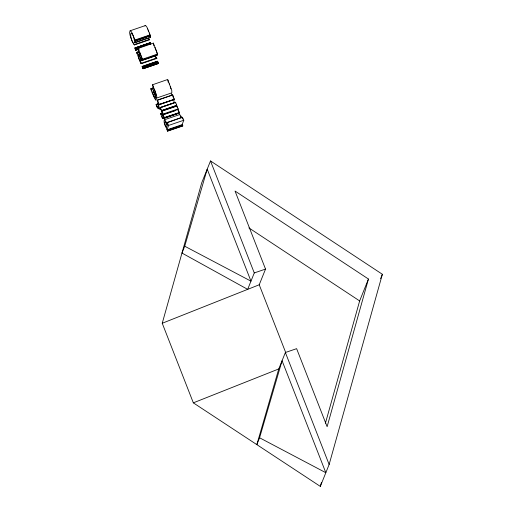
<?xml version="1.0" encoding="UTF-8"?>
<svg xmlns="http://www.w3.org/2000/svg" width="512" height="512" viewBox="0 0 512 512"><rect width="100%" height="100%" fill="white"/><g stroke="black" fill="none" stroke-linecap="round" stroke-linejoin="round"><path stroke-width="0.77" d="M162.81 112.896L160.64 113.632C161.37 116.73 162.714 112.013 161.587 111.078L176.749 105.894L178.195 108.89L177.939 109.523L162.771 114.707C164.947 117.523 165.184 120.71 162.669 114.963L162.061 116.576L162.515 118.656L179.558 112.806L177.939 109.523M177.216 107.296L176.749 105.894M150.874 44.07L150.202 42.72L135.034 47.904L135.098 48.986L135.77 50.323L135.706 49.248L153.363 43.123L157.638 54.061L157.331 55.13L142.163 60.314L141.766 57.984L139.686 52.57L139.021 54.227L140.646 58.33L141.504 59.354L140.922 60.806L156.09 55.629L155.936 55.238M156.134 104.653L157.517 107.386L158.419 107.955L157.498 100.09L172.666 94.906L174.368 99.488L159.2 104.672L158.662 103.718L159.002 108.16L160.467 108.742L160.371 107.437L175.539 102.253L176.755 105.376L161.542 110.669L161.056 109.798L157.76 108.307L156.915 106.995L156.134 104.653L158.298 103.91M164.186 118.144L179.558 112.806M142.138 66.618C143.456 66.746 143.277 71.11 142.138 66.618L157.555 61.318L157.914 62.042L158.144 63.59L142.982 68.768M150.202 42.72L150.15 43.354M155.162 55.725L156.858 58.419L141.69 63.597L141.53 63.181C139.731 60.883 137.402 57.35 138.931 54.451L140.378 53.958M168.218 82.278L167.878 80.134M135.174 40.634L150.336 35.45L150.592 35.84L150.15 37.587L134.982 42.765L135.43 41.018L131.968 32.755A7.45 1.44 71.1 0 0 130.918 31.219A8.672 1.677 71.1 0 0 130.118 30.784L129.632 32.23A7.827 1.517 71.1 0 0 130.086 35.341L132.365 41.933L134.355 44.966L149.523 39.789L148.237 37.766M153.869 45.882L153.363 43.123M325.421 423.226L359.648 300.934L368.448 279.027L235.034 191.053L265.53 269.088L259.226 284.774L285.67 352.454M368.448 279.027L327.123 426.701L296.627 348.666L285.37 352.512L278.765 368.941L256.832 444.621L259.584 437.779L282.067 360.73L325.83 472.71L259.584 437.779M320.326 486.4L329.133 464.499L382.368 274.278L210.509 160.947L201.702 182.854L162.24 323.264L193.338 402.848L320.326 486.4L321.402 482.566M142.163 60.314L142.47 59.238L138.202 48.307C139.757 49.766 137.523 56.736 136.563 52.371L138.733 51.635M184.723 246.214L207.206 169.165L250.97 281.146L184.723 246.214L181.971 253.056L247.667 289.357L254.272 272.934L210.509 160.947M141.69 63.597L140.794 63.424L136.563 52.371M150.912 88.736C151.859 93.107 154.176 86.24 152.506 84.781L167.712 79.488L171.808 90.643L171.814 92.845L156.646 98.029L155.456 96.262C158.611 108.288 150.733 90.106 150.867 88.851L153.082 87.994M152.506 84.781L155.994 93.626L156.768 96.416L156.646 98.029M153.267 90.893C156.198 96.96 155.917 102.643 152.576 92.608L153.267 90.893L154.707 90.4M153.376 90.611L154.022 89.005C156.448 93.421 156.941 100.672 153.376 90.611L154.822 90.118M159.2 104.672L157.498 100.09M161.542 110.669L160.371 107.437M162.515 118.656L160.64 113.632M162.771 114.707L163.027 114.074L161.587 111.078M173.101 97.197L172.666 94.906M175.725 103.014L175.539 102.253M167.2 122.438L168.634 125.421L167.11 129.376L167.603 131.149L182.771 125.965L182.278 124.192L183.802 120.243L182.362 117.261L167.2 122.438L167.693 124.211L167.277 125.408C163.795 114.227 162.694 122.97 166.323 127.763L167.603 131.149M177.683 113.472L162.56 118.541M380.608 278.656L382.368 274.278M144.947 25.965L145.286 25.6A8.672 1.677 71.1 0 1 146.086 26.035A7.45 1.44 71.1 0 1 147.136 27.571L150.336 35.45M179.258 114.88C180.531 114.189 181.21 117.043 181.715 117.894M171.296 95.43L171.366 93.581M157.555 61.318L157.357 61.805M173.83 98.541L174.368 99.488M162.24 323.264L259.226 284.774M193.338 402.848L278.765 368.941M130.118 30.784L145.286 25.6M134.822 40.064L149.99 34.886M135.04 40.499L150.208 35.315M135.283 40.653L150.451 35.475M135.43 41.018L150.592 35.84M134.982 42.765L134.854 42.445L147.136 38.246M134.854 42.445L133.485 36.499L132.147 33.741L131.034 33.069C129.779 36.909 132.058 41.402 134.253 44.582L149.421 39.398M134.95 47.949L150.112 42.771M134.931 48.166L150.342 42.867M135.034 47.904L135.354 48.352L150.522 43.168M135.354 48.352L135.539 48.768L150.707 43.59M135.45 49.875L138.714 48.71M135.629 50.176L139.238 48.941M135.77 50.323L138.746 49.286M136.518 52.486L138.682 51.75M139.021 54.227L140.467 53.734M138.272 56.25L139.718 55.757M138.349 56.64L139.795 56.147M140.915 58.861L142.362 58.368M142.47 59.238L157.638 54.061M142.01 59.904L147.059 58.176M152.838 56.205L156.448 54.97M150.157 57.216L155.213 55.488M140.794 63.424L156.691 57.997M142.157 66.4L157.408 61.171M142.566 66.797L157.734 61.619M142.752 67.219L157.914 62.042M142.918 67.699L158.08 62.515M143.034 68.147L158.202 62.963M155.661 63.885L157.824 63.142L158.144 63.59M142.835 68.627L158.253 63.328M143.066 68.723L158.234 63.546M150.867 88.851L153.037 88.109M152.576 92.608L154.022 92.115M157.453 100.205L172.621 95.021M156.147 104.422L158.387 103.642M156.339 104.506L158.509 103.763M156.499 104.787L158.669 104.045M159.117 104.454L174.278 99.27M159.245 104.557L174.413 99.379M157.21 106.797L158.656 106.304M157.35 107.098L158.79 106.605M160.326 107.552L175.488 102.368M159.002 108.16L174.17 102.976L173.83 99.219M161.587 110.554L176.755 105.376M161.581 111.296L176.749 106.112M160.595 113.747L162.765 113.005M163.027 114.074L178.195 108.89M162.669 114.963L175.667 110.522M164.326 117.594L179.488 112.416M164.045 117.907L172.71 114.944M164.307 118.253L179.539 113.03M164.243 119.84L179.405 114.662M167.206 122.682L182.362 117.261M168.634 125.421L183.802 120.243M167.149 129.779L182.31 124.595M167.29 130.221L182.451 125.043M167.603 130.925L182.771 125.741M254.272 272.934L265.53 269.088M155.955 58.24L156.858 58.419M180.416 116.243L181.229 117.152M248.909 227.91L359.648 300.934M177.837 109.786L178.79 111.469M148.877 39.11L149.523 39.789M147.309 28.563L147.571 28.979M148.218 38.112L148.55 38.656M182.144 124.717L182.771 125.965M176.454 104.941L176.71 105.485M182.374 117.504L182.861 119.034M169.19 83.821L169.562 84.659M148.109 30.029L148.653 31.322M285.37 352.512L329.133 464.499M154.854 47.392L156.122 50.637M157.171 54.726L157.331 55.13M150.15 37.587L150.003 36.608M154.816 55.328L155.674 57.51M138.931 54.451L140.922 60.806M156.371 51.283L156.717 52.192M150.266 43.802L150.432 44.275M135.539 48.768L135.706 49.248M170.304 86.566L171.008 88.858M178.925 111.981L179.066 112.397M149.235 32.954L149.67 34.49M156.934 52.806L157.197 54.214M134.253 44.582L134.355 44.966M149.824 35.219L149.939 35.923M164.838 122.08L165.19 124.826L166.413 127.552C167.917 126.349 166.246 120.371 164.838 122.08"/></g></svg>
